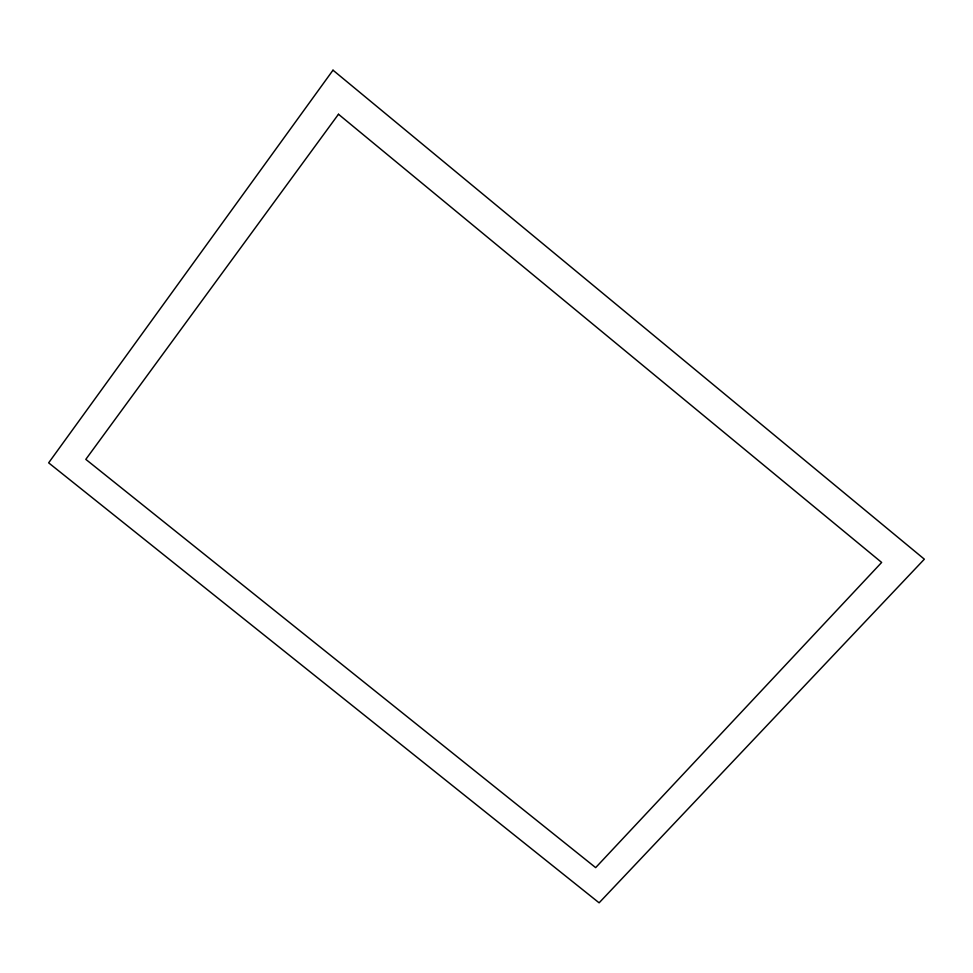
<?xml version="1.0" encoding="UTF-8"?>
<svg xmlns="http://www.w3.org/2000/svg" width="973" height="973" viewBox="0 0 973 973"><rect width="100%" height="100%" fill="white"/><g stroke="black" fill="none" stroke-linecap="round" stroke-linejoin="round"><path stroke-width="1.46" d="M332.997 70.178L48.65 462.844L599.113 902.822L924.35 559.183L332.997 70.178M338.47 114.242L85.806 459.365L595.658 867.624L881.647 562.443L338.47 114.242"/></g></svg>
